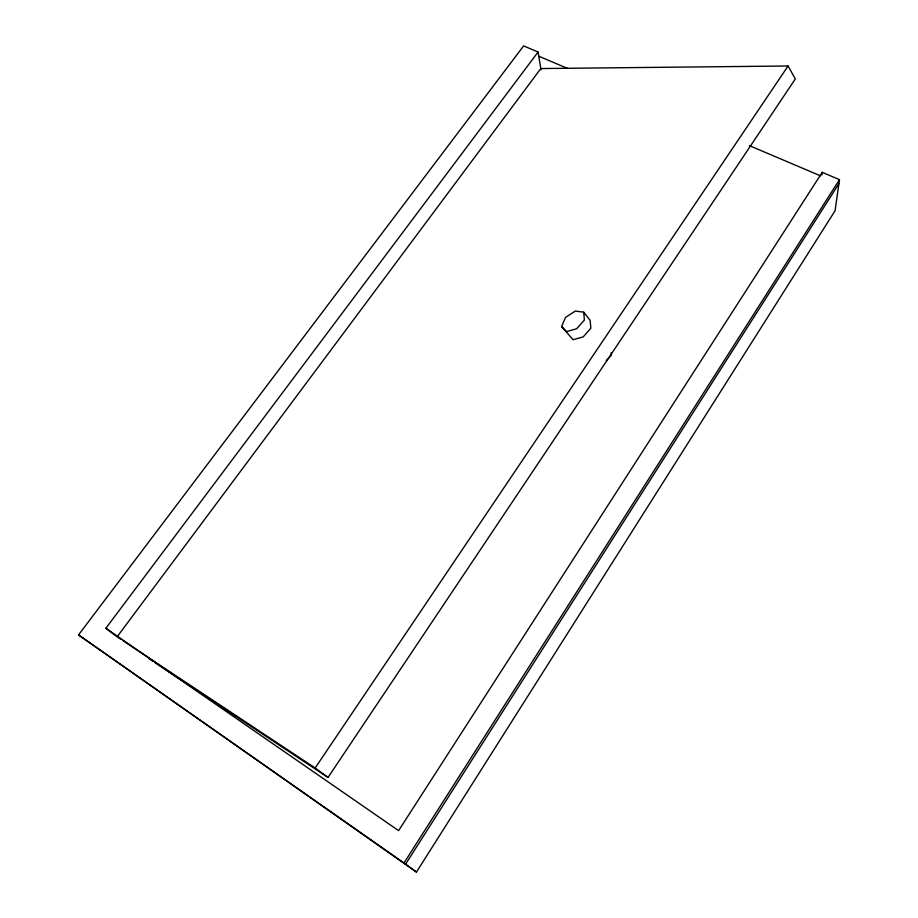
<?xml version="1.0" encoding="UTF-8"?>
<svg xmlns="http://www.w3.org/2000/svg" width="918" height="918" viewBox="0 0 918 918"><rect width="100%" height="100%" fill="white"/><g stroke="black" fill="none" stroke-linecap="round" stroke-linejoin="round"><path stroke-width="1.38" d="M821.908 175.017L822.23 172.332L839.477 179.641L835.082 210.715L416.451 872.1L78.523 634.9L523.616 45.9L538.074 52.016L541.012 69.711M561.609 326.487L565.557 317.387L575.345 311.041L583.733 312.189L590.148 320.382L590.825 328.265L583.182 336.906L573.039 339.706L561.609 326.487L566.509 331.582L576.676 328.747L584.376 320.061L583.733 312.189M839.477 179.641L404.023 862.931L416.451 872.1M838.914 183.646L405.63 864.113L78.523 634.9M822.23 172.332L398.596 830.641L105.868 628.245L538.074 52.016M155.188 662.796L328.024 777.466L795.309 78.948L788.057 65.993L540.817 68.552L117.114 636.817M328.024 777.466L315.149 768.022L788.057 65.993M606.328 360.544L611.285 355.369L611.25 352.638M538.763 56.205L567.726 68.494M749.352 145.618L820.428 175.797M118.307 637.608L120.694 639.192M123.081 640.764L315.149 768.022M149.221 658.837L152.801 661.212M105.868 628.245L116.907 636.656"/></g></svg>
